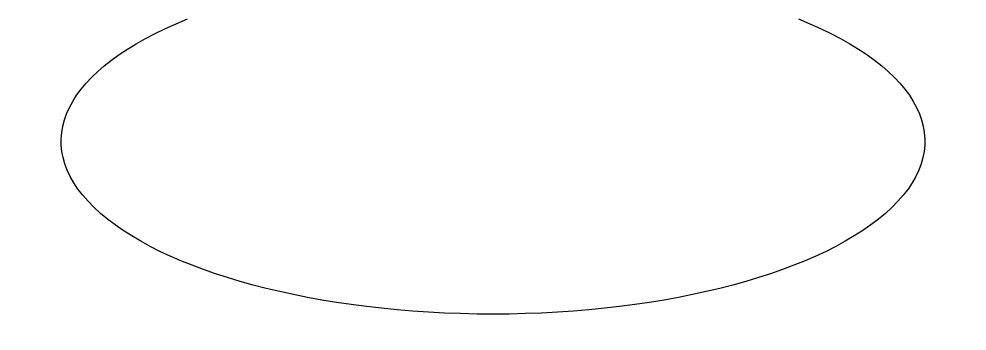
# Model space of a CAD drawing. Header units: millimetres. Extents: x -45 to 65, y -22 to 14.
import ezdxf

# ---------------------------------------------------------------- set-up
doc = ezdxf.new("R2010")
doc.units = ezdxf.units.MM
doc.layers.add('Default', color=7, linetype='CONTINUOUS', lineweight=25, true_color=0x4f8cff)

msp = doc.modelspace()

# ---------------------------------------------------------------- linework, layer by layer
at = {"layer": 'Default', "linetype": 'CONTINUOUS', "lineweight": 25, "true_color": 0x4f8cff, "extrusion": (0, 0, -1)}
msp.add_ellipse((10, 0), major_axis=(50, 0), ratio=0.4, start_param=5.497787, end_param=3.926991, dxfattribs=at)

doc.saveas('drawing.dxf')
